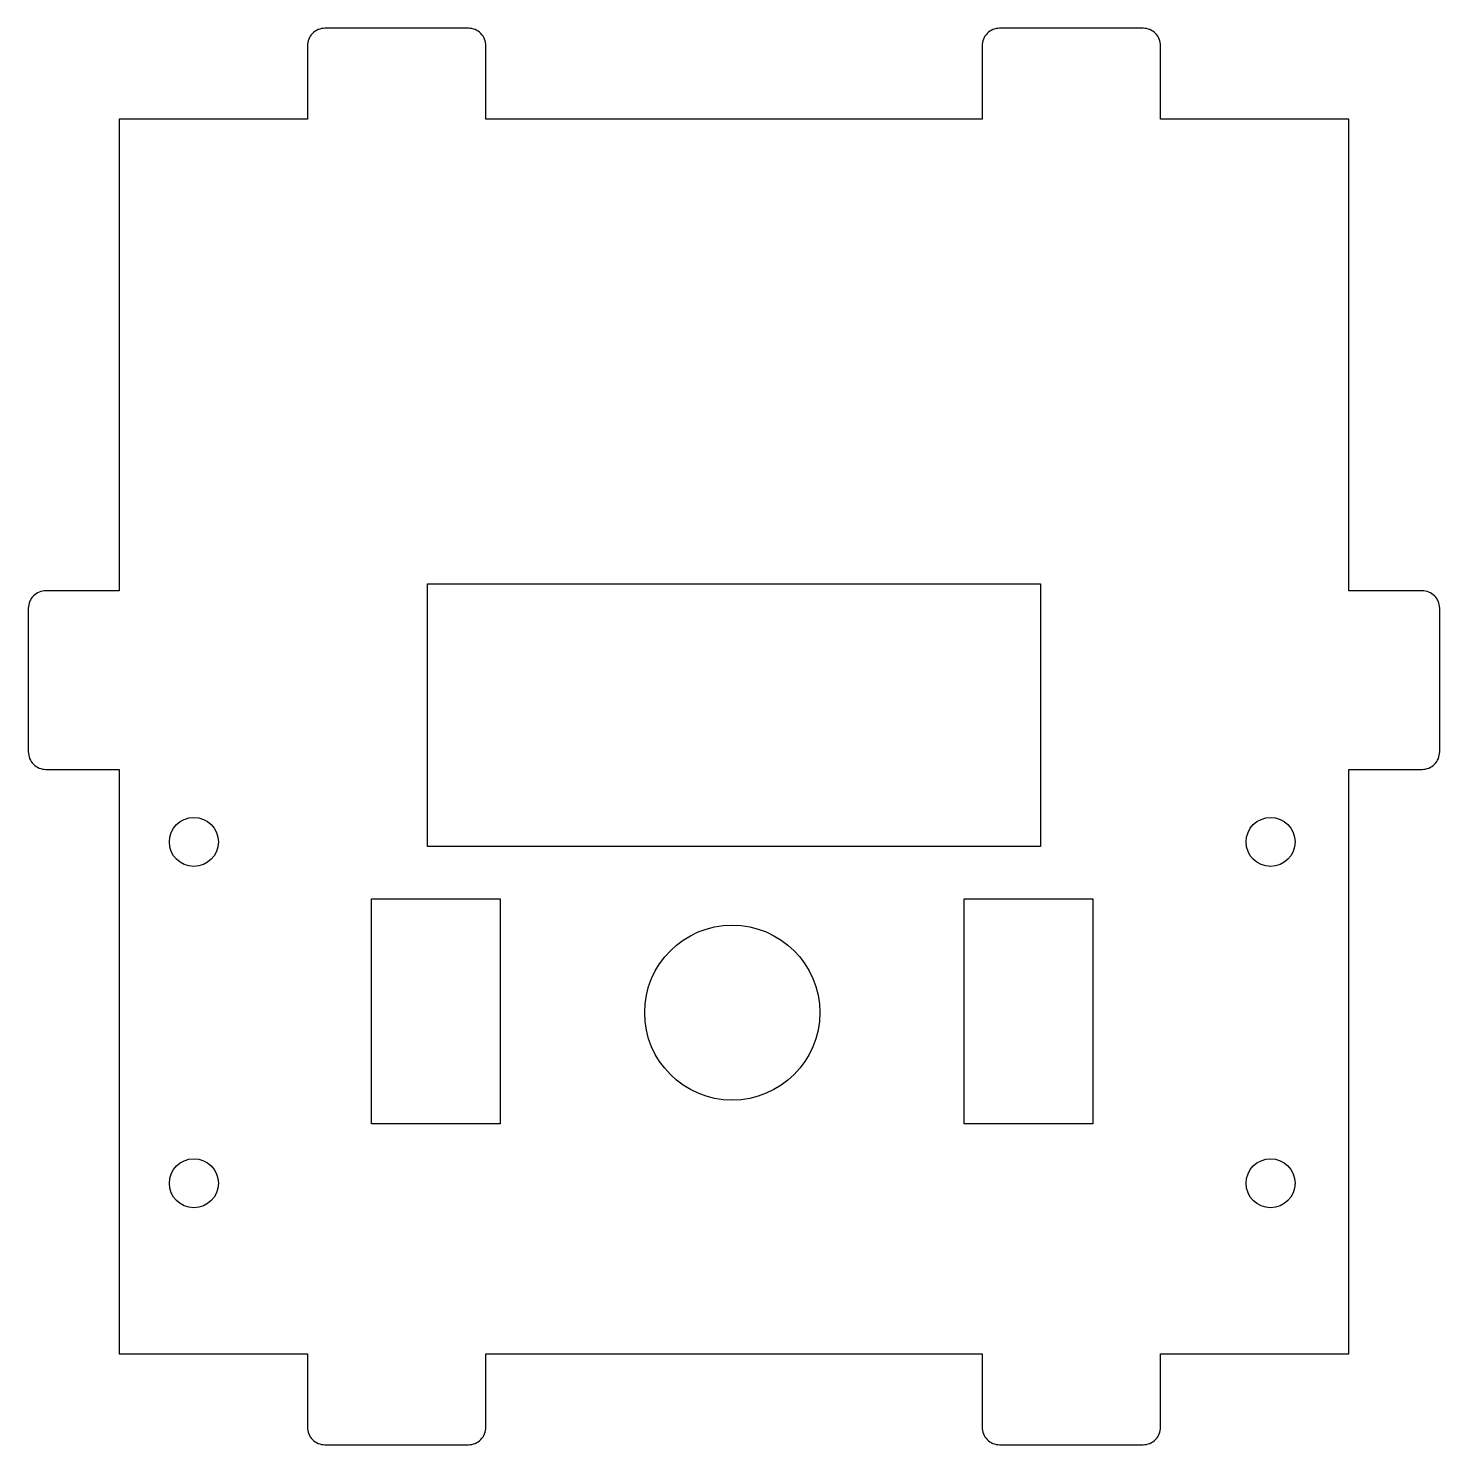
# Model space of a CAD drawing. Header units: millimetres. Extents: x -12.5 to 68.2, y -18.2 to 62.7.
import ezdxf

# ---------------------------------------------------------------- set-up
doc = ezdxf.new("R2010")
doc.units = ezdxf.units.MM

msp = doc.modelspace()

# ---------------------------------------------------------------- linework, layer by layer
msp.add_lwpolyline([(-12.455, 21.399, 0.414214), (-11.455, 20.399), (-7.265, 20.399), (-7.265, -12.99), (3.482, -12.99), (3.482, -17.18, 0.414214), (4.482, -18.18), (12.683, -18.18, 0.414214), (13.683, -17.18), (13.683, -12.99), (42.017, -12.99), (42.017, -17.18, 0.414214), (43.017, -18.18), (51.218, -18.18, 0.414214), (52.218, -17.18), (52.218, -12.99), (62.965, -12.99), (62.965, 20.399), (67.155, 20.399, 0.414214), (68.155, 21.399), (68.155, 29.601, 0.414214), (67.155, 30.601), (62.965, 30.601), (62.965, 57.54), (52.218, 57.54), (52.218, 61.73, 0.414214), (51.218, 62.73), (43.017, 62.73, 0.414214), (42.017, 61.73), (42.017, 57.54), (13.683, 57.54), (13.683, 61.73, 0.414214), (12.683, 62.73), (4.482, 62.73, 0.414214), (3.482, 61.73), (3.482, 57.54), (-7.265, 57.54), (-7.265, 30.601), (-11.455, 30.601, 0.414214), (-12.455, 29.601)], format="xyb", close=True)
for points in [[(10.35, 16), (10.35, 31), (45.35, 31), (45.35, 16)], [(7.15, 0.15), (7.15, 13), (14.5, 13), (14.5, 0.15)], [(41, 0.15), (41, 13), (48.35, 13), (48.35, 0.15)]]:
    msp.add_lwpolyline(points, close=True)
for centre, radius in [((-3, 16.25), 1.4), ((58.5, 16.25), 1.4), ((27.75, 6.5), 5), ((-3, -3.25), 1.4), ((58.5, -3.25), 1.4)]:
    msp.add_circle(centre, radius)

doc.saveas('drawing.dxf')
